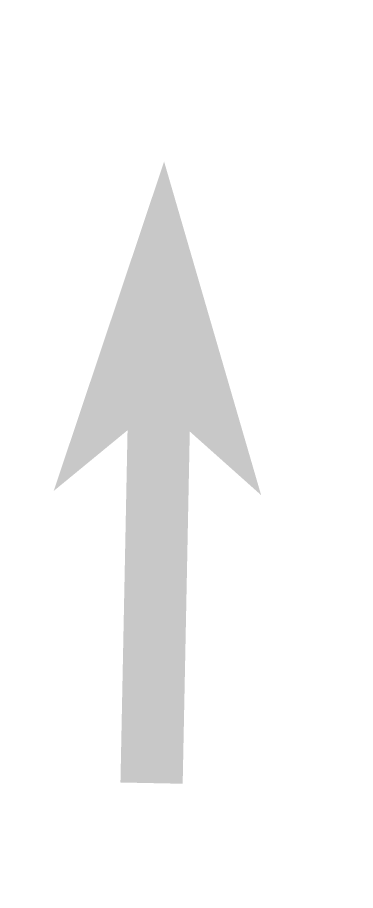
# Model space of a CAD drawing. Extents: x 2081963 to 2085386, y 738291 to 742228.
# Drawn here: x 2083670.53 to 2083678.55, y 741583.64 to 741604.37 of the extents above; entities that cross this region are included whole.
import ezdxf

# ---------------------------------------------------------------- set-up
doc = ezdxf.new("R2010")
doc.units = 0
doc.header["$MEASUREMENT"] = 0
for name, color, linetype, lineweight in [('Prop Conc 5in Monolithic Keyed In Island', 1, 'Continuous', 30), ('Prop Horizontal Alignment', 2, 'Continuous', 70), ('Prop Lane Arrow CELL', 7, 'Continuous', 0)]:
    doc.layers.add(name, color=color, linetype=linetype, lineweight=lineweight)

# ---------------------------------------------------------------- blocks, each defined once
blk = doc.blocks.new('STRARR')
at = {"layer": 'Prop Lane Arrow CELL'}
blk.add_hatch(color=256, dxfattribs=at).paths.add_polyline_path([(-4, -1.25), (-3.25, -0.375), (-7.5, -0.375), (-7.5, 0.375), (-3.25, 0.375), (-4, 1.25), (0, 0)])

msp = doc.modelspace()

# ---------------------------------------------------------------- linework, layer by layer
at = {"layer": 'Prop Conc 5in Monolithic Keyed In Island', "extrusion": (0, 0, -1)}
for radius in [1002, 998]:
    msp.add_arc((-2084651.897, 741581.36), radius, 358.515671, 14.256735, dxfattribs=at)
at = {"layer": 'Prop Horizontal Alignment', "extrusion": (0, 0, -1)}
msp.add_arc((-2084651.897, 741581.36), 1000, 358.515671, 14.256735, dxfattribs=at)

# ---------------------------------------------------------------- block references
at = {"layer": 'Prop Lane Arrow CELL', "xscale": 1.968499, "yscale": 1.968499, "zscale": 1.968499, "rotation": 88.845358}
msp.add_blockref('STRARR', (2083674.01, 741600.95), dxfattribs=at)

doc.saveas('drawing.dxf')
